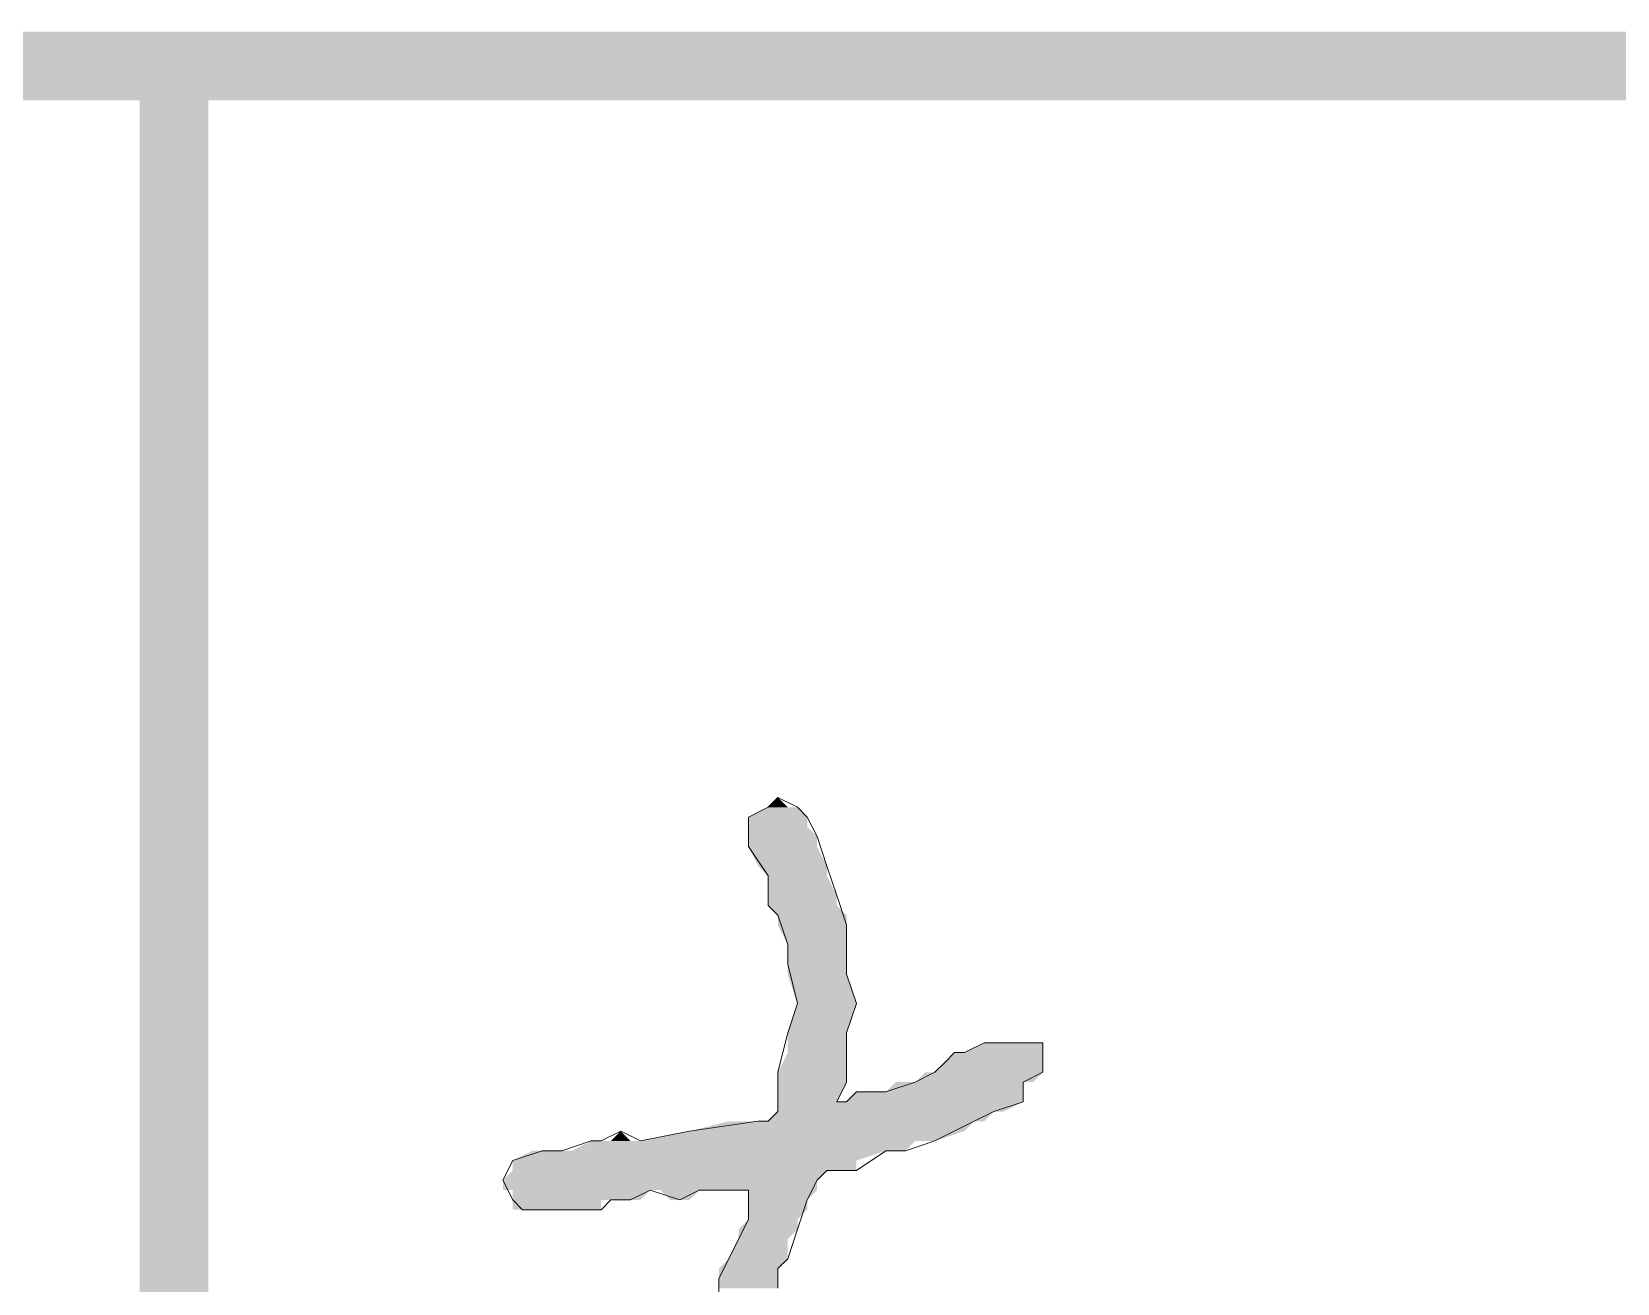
# Model space of a CAD drawing. Header units: millimetres. Extents: x 24 to 410, y 10 to 282.
# Drawn here: x 300.99 to 307.83, y 16.7 to 22.1 of the extents above; entities that cross this region are included whole.
import ezdxf

# ---------------------------------------------------------------- set-up
doc = ezdxf.new("R2010")
doc.units = ezdxf.units.MM
doc.layers.add('Watermark', color=7, linetype='Continuous')

msp = doc.modelspace()

# ---------------------------------------------------------------- hatches: boundary and pattern name
h = msp.add_hatch(color=256)
h.dxf.hatch_style = 2
h.paths.add_polyline_path([(30.098965, 22.098), (30.098965, 21.801667), (410.082965, 22.098)])
h = msp.add_hatch(color=256)
h.dxf.hatch_style = 2
h.paths.add_polyline_path([(30.098965, 21.801667), (410.082965, 22.098), (410.082965, 21.801667)])
h = msp.add_hatch(color=256)
h.dxf.hatch_style = 2
h.paths.add_polyline_path([(301.752, 21.971), (301.455667, 21.971), (301.752, 9.948333)])
h = msp.add_hatch(color=256)
h.dxf.hatch_style = 2
h.paths.add_polyline_path([(301.455667, 21.971), (301.752, 9.948333), (301.455667, 9.948333)])
at = {"layer": 'Watermark'}
h = msp.add_hatch(color=256, dxfattribs=at)
h.dxf.hatch_style = 2
h.paths.add_polyline_path([(304.165, 18.753667), (304.080333, 18.711333), (304.334333, 18.711333)])
h = msp.add_hatch(color=256, dxfattribs=at)
h.dxf.hatch_style = 2
h.paths.add_polyline_path([(304.207333, 18.796), (304.165, 18.753667), (304.249667, 18.753667)])
h = msp.add_hatch(color=256, dxfattribs=at)
h.dxf.hatch_style = 2
h.paths.add_polyline_path([(304.165, 18.753667), (304.292, 18.753667)])
h = msp.add_hatch(color=256, dxfattribs=at)
h.dxf.hatch_style = 2
h.paths.add_polyline_path([(304.165, 18.753667), (304.292, 18.753667)])
h = msp.add_hatch(color=256, dxfattribs=at)
h.dxf.hatch_style = 2
h.paths.add_polyline_path([(304.165, 18.753667), (304.292, 18.753667), (304.334333, 18.711333)])
h = msp.add_hatch(color=256, dxfattribs=at)
h.dxf.hatch_style = 2
h.paths.add_polyline_path([(304.080333, 18.711333), (304.334333, 18.711333)])
h = msp.add_hatch(color=256, dxfattribs=at)
h.dxf.hatch_style = 2
h.paths.add_polyline_path([(304.080333, 18.711333), (304.334333, 18.711333)])
h = msp.add_hatch(color=256, dxfattribs=at)
h.dxf.hatch_style = 2
h.paths.add_polyline_path([(304.080333, 18.711333), (304.080333, 18.669), (304.334333, 18.669)])
h = msp.add_hatch(color=256, dxfattribs=at)
h.dxf.hatch_style = 2
h.paths.add_polyline_path([(304.080333, 18.711333), (304.334333, 18.711333), (304.334333, 18.669)])
h = msp.add_hatch(color=256, dxfattribs=at)
h.dxf.hatch_style = 2
h.paths.add_polyline_path([(304.080333, 18.669), (304.080333, 18.626667), (304.376667, 18.626667)])
h = msp.add_hatch(color=256, dxfattribs=at)
h.dxf.hatch_style = 2
h.paths.add_polyline_path([(304.080333, 18.669), (304.334333, 18.669), (304.376667, 18.626667)])
h = msp.add_hatch(color=256, dxfattribs=at)
h.dxf.hatch_style = 2
h.paths.add_polyline_path([(304.080333, 18.626667), (304.080333, 18.584333), (304.376667, 18.584333)])
h = msp.add_hatch(color=256, dxfattribs=at)
h.dxf.hatch_style = 2
h.paths.add_polyline_path([(304.080333, 18.626667), (304.376667, 18.626667), (304.376667, 18.584333)])
h = msp.add_hatch(color=256, dxfattribs=at)
h.dxf.hatch_style = 2
h.paths.add_polyline_path([(304.080333, 18.584333), (304.122667, 18.499667), (304.419, 18.499667)])
h = msp.add_hatch(color=256, dxfattribs=at)
h.dxf.hatch_style = 2
h.paths.add_polyline_path([(304.080333, 18.584333), (304.376667, 18.584333), (304.419, 18.499667)])
h = msp.add_hatch(color=256, dxfattribs=at)
h.dxf.hatch_style = 2
h.paths.add_polyline_path([(304.122667, 18.499667), (304.165, 18.457333), (304.419, 18.457333)])
h = msp.add_hatch(color=256, dxfattribs=at)
h.dxf.hatch_style = 2
h.paths.add_polyline_path([(304.122667, 18.499667), (304.419, 18.499667), (304.419, 18.457333)])
h = msp.add_hatch(color=256, dxfattribs=at)
h.dxf.hatch_style = 2
h.paths.add_polyline_path([(304.165, 18.457333), (304.165, 18.372667), (304.461333, 18.372667)])
h = msp.add_hatch(color=256, dxfattribs=at)
h.dxf.hatch_style = 2
h.paths.add_polyline_path([(304.165, 18.457333), (304.419, 18.457333), (304.461333, 18.372667)])
h = msp.add_hatch(color=256, dxfattribs=at)
h.dxf.hatch_style = 2
h.paths.add_polyline_path([(304.165, 18.372667), (304.165, 18.330333), (304.461333, 18.330333)])
h = msp.add_hatch(color=256, dxfattribs=at)
h.dxf.hatch_style = 2
h.paths.add_polyline_path([(304.165, 18.372667), (304.461333, 18.372667), (304.461333, 18.330333)])
h = msp.add_hatch(color=256, dxfattribs=at)
h.dxf.hatch_style = 2
h.paths.add_polyline_path([(304.165, 18.330333), (304.207333, 18.288), (304.503667, 18.288)])
h = msp.add_hatch(color=256, dxfattribs=at)
h.dxf.hatch_style = 2
h.paths.add_polyline_path([(304.165, 18.330333), (304.461333, 18.330333), (304.503667, 18.288)])
h = msp.add_hatch(color=256, dxfattribs=at)
h.dxf.hatch_style = 2
h.paths.add_polyline_path([(304.207333, 18.288), (304.207333, 18.245667), (304.503667, 18.245667)])
h = msp.add_hatch(color=256, dxfattribs=at)
h.dxf.hatch_style = 2
h.paths.add_polyline_path([(304.207333, 18.288), (304.503667, 18.288), (304.503667, 18.245667)])
h = msp.add_hatch(color=256, dxfattribs=at)
h.dxf.hatch_style = 2
h.paths.add_polyline_path([(304.207333, 18.245667), (304.249667, 18.161), (304.503667, 18.161)])
h = msp.add_hatch(color=256, dxfattribs=at)
h.dxf.hatch_style = 2
h.paths.add_polyline_path([(304.207333, 18.245667), (304.503667, 18.245667), (304.503667, 18.161)])
h = msp.add_hatch(color=256, dxfattribs=at)
h.dxf.hatch_style = 2
h.paths.add_polyline_path([(304.249667, 18.161), (304.503667, 18.161)])
h = msp.add_hatch(color=256, dxfattribs=at)
h.dxf.hatch_style = 2
h.paths.add_polyline_path([(304.249667, 18.161), (304.503667, 18.161)])
h = msp.add_hatch(color=256, dxfattribs=at)
h.dxf.hatch_style = 2
h.paths.add_polyline_path([(304.249667, 18.161), (304.249667, 18.076333), (304.503667, 18.076333)])
h = msp.add_hatch(color=256, dxfattribs=at)
h.dxf.hatch_style = 2
h.paths.add_polyline_path([(304.249667, 18.161), (304.503667, 18.161), (304.503667, 18.076333)])
h = msp.add_hatch(color=256, dxfattribs=at)
h.dxf.hatch_style = 2
h.paths.add_polyline_path([(304.249667, 18.076333), (304.249667, 18.034), (304.503667, 18.034)])
h = msp.add_hatch(color=256, dxfattribs=at)
h.dxf.hatch_style = 2
h.paths.add_polyline_path([(304.249667, 18.076333), (304.503667, 18.076333), (304.503667, 18.034)])
h = msp.add_hatch(color=256, dxfattribs=at)
h.dxf.hatch_style = 2
h.paths.add_polyline_path([(304.249667, 18.034), (304.292, 17.907), (304.546, 17.907)])
h = msp.add_hatch(color=256, dxfattribs=at)
h.dxf.hatch_style = 2
h.paths.add_polyline_path([(304.249667, 18.034), (304.503667, 18.034), (304.546, 17.907)])
h = msp.add_hatch(color=256, dxfattribs=at)
h.dxf.hatch_style = 2
h.paths.add_polyline_path([(304.292, 17.907), (304.249667, 17.78), (304.503667, 17.78)])
h = msp.add_hatch(color=256, dxfattribs=at)
h.dxf.hatch_style = 2
h.paths.add_polyline_path([(304.292, 17.907), (304.546, 17.907)])
h = msp.add_hatch(color=256, dxfattribs=at)
h.dxf.hatch_style = 2
h.paths.add_polyline_path([(304.292, 17.907), (304.546, 17.907)])
h = msp.add_hatch(color=256, dxfattribs=at)
h.dxf.hatch_style = 2
h.paths.add_polyline_path([(304.292, 17.907), (304.546, 17.907), (304.503667, 17.78)])
h = msp.add_hatch(color=256, dxfattribs=at)
h.dxf.hatch_style = 2
h.paths.add_polyline_path([(304.249667, 17.78), (304.503667, 17.78)])
h = msp.add_hatch(color=256, dxfattribs=at)
h.dxf.hatch_style = 2
h.paths.add_polyline_path([(304.249667, 17.78), (304.503667, 17.78)])
h = msp.add_hatch(color=256, dxfattribs=at)
h.dxf.hatch_style = 2
h.paths.add_polyline_path([(304.249667, 17.78), (304.249667, 17.695333), (304.503667, 17.695333)])
h = msp.add_hatch(color=256, dxfattribs=at)
h.dxf.hatch_style = 2
h.paths.add_polyline_path([(304.249667, 17.78), (304.503667, 17.78), (304.503667, 17.695333)])
h = msp.add_hatch(color=256, dxfattribs=at)
h.dxf.hatch_style = 2
h.paths.add_polyline_path([(305.096333, 17.737667), (305.011667, 17.695333), (305.350333, 17.695333)])
h = msp.add_hatch(color=256, dxfattribs=at)
h.dxf.hatch_style = 2
h.paths.add_polyline_path([(305.181, 17.737667), (305.096333, 17.737667)])
h = msp.add_hatch(color=256, dxfattribs=at)
h.dxf.hatch_style = 2
h.paths.add_polyline_path([(305.096333, 17.737667), (305.223333, 17.737667)])
h = msp.add_hatch(color=256, dxfattribs=at)
h.dxf.hatch_style = 2
h.paths.add_polyline_path([(305.096333, 17.737667), (305.223333, 17.737667)])
h = msp.add_hatch(color=256, dxfattribs=at)
h.dxf.hatch_style = 2
h.paths.add_polyline_path([(305.096333, 17.737667), (305.350333, 17.737667), (305.350333, 17.695333)])
h = msp.add_hatch(color=256, dxfattribs=at)
h.dxf.hatch_style = 2
h.paths.add_polyline_path([(305.265667, 17.737667), (305.223333, 17.737667), (305.308, 17.737667)])
h = msp.add_hatch(color=256, dxfattribs=at)
h.dxf.hatch_style = 2
h.paths.add_polyline_path([(305.223333, 17.737667), (305.350333, 17.737667)])
h = msp.add_hatch(color=256, dxfattribs=at)
h.dxf.hatch_style = 2
h.paths.add_polyline_path([(305.223333, 17.737667), (305.350333, 17.737667)])
h = msp.add_hatch(color=256, dxfattribs=at)
h.dxf.hatch_style = 2
h.paths.add_polyline_path([(305.308, 17.737667), (305.265667, 17.737667)])
h = msp.add_hatch(color=256, dxfattribs=at)
h.dxf.hatch_style = 2
h.paths.add_polyline_path([(305.265667, 17.737667), (305.308, 17.737667)])
h = msp.add_hatch(color=256, dxfattribs=at)
h.dxf.hatch_style = 2
h.paths.add_polyline_path([(305.350333, 17.737667), (305.308, 17.737667)])
h = msp.add_hatch(color=256, dxfattribs=at)
h.dxf.hatch_style = 2
h.paths.add_polyline_path([(304.249667, 17.695333), (304.207333, 17.610667), (304.503667, 17.610667)])
h = msp.add_hatch(color=256, dxfattribs=at)
h.dxf.hatch_style = 2
h.paths.add_polyline_path([(304.249667, 17.695333), (304.503667, 17.695333), (304.503667, 17.610667)])
h = msp.add_hatch(color=256, dxfattribs=at)
h.dxf.hatch_style = 2
h.paths.add_polyline_path([(304.927, 17.653), (304.884667, 17.610667), (305.350333, 17.610667)])
h = msp.add_hatch(color=256, dxfattribs=at)
h.dxf.hatch_style = 2
h.paths.add_polyline_path([(304.969333, 17.695333), (304.927, 17.653), (305.350333, 17.653)])
h = msp.add_hatch(color=256, dxfattribs=at)
h.dxf.hatch_style = 2
h.paths.add_polyline_path([(304.927, 17.653), (305.350333, 17.653)])
h = msp.add_hatch(color=256, dxfattribs=at)
h.dxf.hatch_style = 2
h.paths.add_polyline_path([(304.927, 17.653), (305.350333, 17.653)])
h = msp.add_hatch(color=256, dxfattribs=at)
h.dxf.hatch_style = 2
h.paths.add_polyline_path([(304.927, 17.653), (305.350333, 17.653), (305.350333, 17.610667)])
h = msp.add_hatch(color=256, dxfattribs=at)
h.dxf.hatch_style = 2
h.paths.add_polyline_path([(305.011667, 17.695333), (304.969333, 17.695333), (305.350333, 17.695333)])
h = msp.add_hatch(color=256, dxfattribs=at)
h.dxf.hatch_style = 2
h.paths.add_polyline_path([(304.969333, 17.695333), (305.350333, 17.695333)])
h = msp.add_hatch(color=256, dxfattribs=at)
h.dxf.hatch_style = 2
h.paths.add_polyline_path([(304.969333, 17.695333), (305.350333, 17.695333)])
h = msp.add_hatch(color=256, dxfattribs=at)
h.dxf.hatch_style = 2
h.paths.add_polyline_path([(304.969333, 17.695333), (305.350333, 17.695333), (305.350333, 17.653)])
h = msp.add_hatch(color=256, dxfattribs=at)
h.dxf.hatch_style = 2
h.paths.add_polyline_path([(305.011667, 17.695333), (305.350333, 17.695333)])
h = msp.add_hatch(color=256, dxfattribs=at)
h.dxf.hatch_style = 2
h.paths.add_polyline_path([(304.207333, 17.610667), (304.207333, 17.568333), (304.503667, 17.568333)])
h = msp.add_hatch(color=256, dxfattribs=at)
h.dxf.hatch_style = 2
h.paths.add_polyline_path([(304.207333, 17.610667), (304.503667, 17.610667), (304.503667, 17.568333)])
h = msp.add_hatch(color=256, dxfattribs=at)
h.dxf.hatch_style = 2
h.paths.add_polyline_path([(304.842333, 17.610667), (304.8, 17.568333), (305.308, 17.568333)])
h = msp.add_hatch(color=256, dxfattribs=at)
h.dxf.hatch_style = 2
h.paths.add_polyline_path([(304.884667, 17.610667), (304.842333, 17.610667), (305.350333, 17.610667)])
h = msp.add_hatch(color=256, dxfattribs=at)
h.dxf.hatch_style = 2
h.paths.add_polyline_path([(304.842333, 17.610667), (305.350333, 17.610667), (305.308, 17.568333)])
h = msp.add_hatch(color=256, dxfattribs=at)
h.dxf.hatch_style = 2
h.paths.add_polyline_path([(304.884667, 17.610667), (305.350333, 17.610667)])
h = msp.add_hatch(color=256, dxfattribs=at)
h.dxf.hatch_style = 2
h.paths.add_polyline_path([(304.207333, 17.568333), (304.207333, 17.483667), (304.461333, 17.483667)])
h = msp.add_hatch(color=256, dxfattribs=at)
h.dxf.hatch_style = 2
h.paths.add_polyline_path([(304.207333, 17.568333), (304.503667, 17.568333), (304.461333, 17.483667)])
h = msp.add_hatch(color=256, dxfattribs=at)
h.dxf.hatch_style = 2
h.paths.add_polyline_path([(304.546, 17.526), (304.503667, 17.483667), (305.265667, 17.483667)])
h = msp.add_hatch(color=256, dxfattribs=at)
h.dxf.hatch_style = 2
h.paths.add_polyline_path([(304.673, 17.526), (304.546, 17.526), (305.265667, 17.526)])
h = msp.add_hatch(color=256, dxfattribs=at)
h.dxf.hatch_style = 2
h.paths.add_polyline_path([(304.546, 17.526), (305.265667, 17.526), (305.265667, 17.483667)])
h = msp.add_hatch(color=256, dxfattribs=at)
h.dxf.hatch_style = 2
h.paths.add_polyline_path([(304.715333, 17.568333), (304.673, 17.526), (305.265667, 17.526)])
h = msp.add_hatch(color=256, dxfattribs=at)
h.dxf.hatch_style = 2
h.paths.add_polyline_path([(304.673, 17.526), (305.265667, 17.526)])
h = msp.add_hatch(color=256, dxfattribs=at)
h.dxf.hatch_style = 2
h.paths.add_polyline_path([(304.8, 17.568333), (304.715333, 17.568333), (305.265667, 17.568333)])
h = msp.add_hatch(color=256, dxfattribs=at)
h.dxf.hatch_style = 2
h.paths.add_polyline_path([(304.715333, 17.568333), (305.265667, 17.568333), (305.265667, 17.526)])
h = msp.add_hatch(color=256, dxfattribs=at)
h.dxf.hatch_style = 2
h.paths.add_polyline_path([(304.8, 17.568333), (305.308, 17.568333), (305.265667, 17.568333)])
h = msp.add_hatch(color=256, dxfattribs=at)
h.dxf.hatch_style = 2
h.paths.add_polyline_path([(304.207333, 17.441333), (304.165, 17.399), (305.096333, 17.399)])
h = msp.add_hatch(color=256, dxfattribs=at)
h.dxf.hatch_style = 2
h.paths.add_polyline_path([(304.207333, 17.483667), (304.503667, 17.483667)])
h = msp.add_hatch(color=256, dxfattribs=at)
h.dxf.hatch_style = 2
h.paths.add_polyline_path([(304.207333, 17.483667), (304.503667, 17.483667)])
h = msp.add_hatch(color=256, dxfattribs=at)
h.dxf.hatch_style = 2
h.paths.add_polyline_path([(304.207333, 17.483667), (304.207333, 17.441333), (305.181, 17.441333)])
h = msp.add_hatch(color=256, dxfattribs=at)
h.dxf.hatch_style = 2
h.paths.add_polyline_path([(304.207333, 17.483667), (305.265667, 17.483667), (305.181, 17.441333)])
h = msp.add_hatch(color=256, dxfattribs=at)
h.dxf.hatch_style = 2
h.paths.add_polyline_path([(304.207333, 17.441333), (305.138667, 17.441333)])
h = msp.add_hatch(color=256, dxfattribs=at)
h.dxf.hatch_style = 2
h.paths.add_polyline_path([(304.207333, 17.441333), (305.181, 17.441333), (305.138667, 17.441333)])
h = msp.add_hatch(color=256, dxfattribs=at)
h.dxf.hatch_style = 2
h.paths.add_polyline_path([(304.207333, 17.441333), (305.138667, 17.441333), (305.096333, 17.399)])
h = msp.add_hatch(color=256, dxfattribs=at)
h.dxf.hatch_style = 2
h.paths.add_polyline_path([(304.503667, 17.483667), (305.265667, 17.483667)])
h = msp.add_hatch(color=256, dxfattribs=at)
h.dxf.hatch_style = 2
h.paths.add_polyline_path([(304.503667, 17.483667), (305.265667, 17.483667)])
h = msp.add_hatch(color=256, dxfattribs=at)
h.dxf.hatch_style = 2
h.paths.add_polyline_path([(303.995667, 17.399), (303.826333, 17.356667), (305.011667, 17.356667)])
h = msp.add_hatch(color=256, dxfattribs=at)
h.dxf.hatch_style = 2
h.paths.add_polyline_path([(304.122667, 17.399), (303.995667, 17.399), (305.054, 17.399)])
h = msp.add_hatch(color=256, dxfattribs=at)
h.dxf.hatch_style = 2
h.paths.add_polyline_path([(303.995667, 17.399), (305.054, 17.399), (305.011667, 17.356667)])
h = msp.add_hatch(color=256, dxfattribs=at)
h.dxf.hatch_style = 2
h.paths.add_polyline_path([(304.165, 17.399), (304.122667, 17.399), (305.096333, 17.399)])
h = msp.add_hatch(color=256, dxfattribs=at)
h.dxf.hatch_style = 2
h.paths.add_polyline_path([(304.122667, 17.399), (305.096333, 17.399), (305.054, 17.399)])
h = msp.add_hatch(color=256, dxfattribs=at)
h.dxf.hatch_style = 2
h.paths.add_polyline_path([(304.165, 17.399), (305.096333, 17.399)])
h = msp.add_hatch(color=256, dxfattribs=at)
h.dxf.hatch_style = 2
h.paths.add_polyline_path([(303.403, 17.314333), (303.318333, 17.272), (304.757667, 17.272)])
h = msp.add_hatch(color=256, dxfattribs=at)
h.dxf.hatch_style = 2
h.paths.add_polyline_path([(303.445333, 17.314333), (303.403, 17.314333), (304.8, 17.314333)])
h = msp.add_hatch(color=256, dxfattribs=at)
h.dxf.hatch_style = 2
h.paths.add_polyline_path([(303.403, 17.314333), (304.8, 17.314333), (304.757667, 17.272)])
h = msp.add_hatch(color=256, dxfattribs=at)
h.dxf.hatch_style = 2
h.paths.add_polyline_path([(303.487667, 17.314333), (303.445333, 17.314333), (304.842333, 17.314333)])
h = msp.add_hatch(color=256, dxfattribs=at)
h.dxf.hatch_style = 2
h.paths.add_polyline_path([(303.445333, 17.314333), (304.842333, 17.314333), (304.8, 17.314333)])
h = msp.add_hatch(color=256, dxfattribs=at)
h.dxf.hatch_style = 2
h.paths.add_polyline_path([(303.53, 17.356667), (303.487667, 17.314333), (303.572333, 17.314333)])
h = msp.add_hatch(color=256, dxfattribs=at)
h.dxf.hatch_style = 2
h.paths.add_polyline_path([(303.487667, 17.314333), (303.614667, 17.314333)])
h = msp.add_hatch(color=256, dxfattribs=at)
h.dxf.hatch_style = 2
h.paths.add_polyline_path([(303.487667, 17.314333), (303.614667, 17.314333)])
h = msp.add_hatch(color=256, dxfattribs=at)
h.dxf.hatch_style = 2
h.paths.add_polyline_path([(303.487667, 17.314333), (304.884667, 17.314333), (304.842333, 17.314333)])
h = msp.add_hatch(color=256, dxfattribs=at)
h.dxf.hatch_style = 2
h.paths.add_polyline_path([(303.826333, 17.356667), (303.614667, 17.314333), (304.884667, 17.314333)])
h = msp.add_hatch(color=256, dxfattribs=at)
h.dxf.hatch_style = 2
h.paths.add_polyline_path([(303.614667, 17.314333), (304.884667, 17.314333)])
h = msp.add_hatch(color=256, dxfattribs=at)
h.dxf.hatch_style = 2
h.paths.add_polyline_path([(303.614667, 17.314333), (304.884667, 17.314333)])
h = msp.add_hatch(color=256, dxfattribs=at)
h.dxf.hatch_style = 2
h.paths.add_polyline_path([(303.826333, 17.356667), (305.011667, 17.356667), (304.884667, 17.314333)])
h = msp.add_hatch(color=256, dxfattribs=at)
h.dxf.hatch_style = 2
h.paths.add_polyline_path([(303.149, 17.272), (303.064333, 17.229667), (304.546, 17.229667)])
h = msp.add_hatch(color=256, dxfattribs=at)
h.dxf.hatch_style = 2
h.paths.add_polyline_path([(303.064333, 17.229667), (303.064333, 17.187333), (304.546, 17.187333)])
h = msp.add_hatch(color=256, dxfattribs=at)
h.dxf.hatch_style = 2
h.paths.add_polyline_path([(303.064333, 17.229667), (304.546, 17.229667), (304.546, 17.187333)])
h = msp.add_hatch(color=256, dxfattribs=at)
h.dxf.hatch_style = 2
h.paths.add_polyline_path([(303.191333, 17.272), (303.149, 17.272), (304.673, 17.272)])
h = msp.add_hatch(color=256, dxfattribs=at)
h.dxf.hatch_style = 2
h.paths.add_polyline_path([(303.149, 17.272), (304.673, 17.272), (304.546, 17.229667)])
h = msp.add_hatch(color=256, dxfattribs=at)
h.dxf.hatch_style = 2
h.paths.add_polyline_path([(303.276, 17.272), (303.191333, 17.272), (304.715333, 17.272)])
h = msp.add_hatch(color=256, dxfattribs=at)
h.dxf.hatch_style = 2
h.paths.add_polyline_path([(303.191333, 17.272), (304.715333, 17.272), (304.673, 17.272)])
h = msp.add_hatch(color=256, dxfattribs=at)
h.dxf.hatch_style = 2
h.paths.add_polyline_path([(303.318333, 17.272), (303.276, 17.272), (304.757667, 17.272)])
h = msp.add_hatch(color=256, dxfattribs=at)
h.dxf.hatch_style = 2
h.paths.add_polyline_path([(303.276, 17.272), (304.757667, 17.272), (304.715333, 17.272)])
h = msp.add_hatch(color=256, dxfattribs=at)
h.dxf.hatch_style = 2
h.paths.add_polyline_path([(303.318333, 17.272), (304.757667, 17.272)])
h = msp.add_hatch(color=256, dxfattribs=at)
h.dxf.hatch_style = 2
h.paths.add_polyline_path([(303.064333, 17.187333), (303.022, 17.145), (304.376667, 17.145)])
h = msp.add_hatch(color=256, dxfattribs=at)
h.dxf.hatch_style = 2
h.paths.add_polyline_path([(303.064333, 17.187333), (304.503667, 17.187333)])
h = msp.add_hatch(color=256, dxfattribs=at)
h.dxf.hatch_style = 2
h.paths.add_polyline_path([(303.064333, 17.187333), (304.546, 17.187333), (304.503667, 17.187333)])
h = msp.add_hatch(color=256, dxfattribs=at)
h.dxf.hatch_style = 2
h.paths.add_polyline_path([(303.064333, 17.187333), (304.419, 17.187333)])
h = msp.add_hatch(color=256, dxfattribs=at)
h.dxf.hatch_style = 2
h.paths.add_polyline_path([(303.064333, 17.187333), (304.419, 17.187333)])
h = msp.add_hatch(color=256, dxfattribs=at)
h.dxf.hatch_style = 2
h.paths.add_polyline_path([(303.064333, 17.187333), (304.419, 17.187333)])
h = msp.add_hatch(color=256, dxfattribs=at)
h.dxf.hatch_style = 2
h.paths.add_polyline_path([(303.064333, 17.187333), (304.419, 17.187333)])
h = msp.add_hatch(color=256, dxfattribs=at)
h.dxf.hatch_style = 2
h.paths.add_polyline_path([(303.064333, 17.187333), (304.419, 17.187333), (304.376667, 17.145)])
h = msp.add_hatch(color=256, dxfattribs=at)
h.dxf.hatch_style = 2
h.paths.add_polyline_path([(304.419, 17.187333), (304.503667, 17.187333)])
h = msp.add_hatch(color=256, dxfattribs=at)
h.dxf.hatch_style = 2
h.paths.add_polyline_path([(303.022, 17.145), (304.376667, 17.145)])
h = msp.add_hatch(color=256, dxfattribs=at)
h.dxf.hatch_style = 2
h.paths.add_polyline_path([(303.022, 17.145), (304.376667, 17.145)])
h = msp.add_hatch(color=256, dxfattribs=at)
h.dxf.hatch_style = 2
h.paths.add_polyline_path([(303.022, 17.145), (303.022, 17.102667), (304.376667, 17.102667)])
h = msp.add_hatch(color=256, dxfattribs=at)
h.dxf.hatch_style = 2
h.paths.add_polyline_path([(303.022, 17.145), (304.376667, 17.145), (304.376667, 17.102667)])
h = msp.add_hatch(color=256, dxfattribs=at)
h.dxf.hatch_style = 2
h.paths.add_polyline_path([(303.022, 17.102667), (304.038, 17.102667)])
h = msp.add_hatch(color=256, dxfattribs=at)
h.dxf.hatch_style = 2
h.paths.add_polyline_path([(303.022, 17.102667), (304.080333, 17.102667), (304.038, 17.102667)])
h = msp.add_hatch(color=256, dxfattribs=at)
h.dxf.hatch_style = 2
h.paths.add_polyline_path([(303.022, 17.102667), (304.038, 17.102667)])
h = msp.add_hatch(color=256, dxfattribs=at)
h.dxf.hatch_style = 2
h.paths.add_polyline_path([(303.022, 17.102667), (304.038, 17.102667)])
h = msp.add_hatch(color=256, dxfattribs=at)
h.dxf.hatch_style = 2
h.paths.add_polyline_path([(303.022, 17.102667), (303.953333, 17.102667)])
h = msp.add_hatch(color=256, dxfattribs=at)
h.dxf.hatch_style = 2
h.paths.add_polyline_path([(303.022, 17.102667), (304.038, 17.102667), (303.953333, 17.102667)])
h = msp.add_hatch(color=256, dxfattribs=at)
h.dxf.hatch_style = 2
h.paths.add_polyline_path([(303.022, 17.102667), (303.911, 17.102667)])
h = msp.add_hatch(color=256, dxfattribs=at)
h.dxf.hatch_style = 2
h.paths.add_polyline_path([(303.022, 17.102667), (303.953333, 17.102667), (303.911, 17.102667)])
h = msp.add_hatch(color=256, dxfattribs=at)
h.dxf.hatch_style = 2
h.paths.add_polyline_path([(303.022, 17.102667), (303.868667, 17.102667)])
h = msp.add_hatch(color=256, dxfattribs=at)
h.dxf.hatch_style = 2
h.paths.add_polyline_path([(303.022, 17.102667), (303.911, 17.102667), (303.868667, 17.102667)])
h = msp.add_hatch(color=256, dxfattribs=at)
h.dxf.hatch_style = 2
h.paths.add_polyline_path([(303.064333, 17.102667), (303.657, 17.102667)])
h = msp.add_hatch(color=256, dxfattribs=at)
h.dxf.hatch_style = 2
h.paths.add_polyline_path([(303.064333, 17.102667), (303.657, 17.102667)])
h = msp.add_hatch(color=256, dxfattribs=at)
h.dxf.hatch_style = 2
h.paths.add_polyline_path([(303.064333, 17.102667), (303.064333, 17.060333), (303.614667, 17.060333)])
h = msp.add_hatch(color=256, dxfattribs=at)
h.dxf.hatch_style = 2
h.paths.add_polyline_path([(303.064333, 17.102667), (303.657, 17.102667), (303.614667, 17.060333)])
h = msp.add_hatch(color=256, dxfattribs=at)
h.dxf.hatch_style = 2
h.paths.add_polyline_path([(303.657, 17.102667), (303.868667, 17.102667)])
h = msp.add_hatch(color=256, dxfattribs=at)
h.dxf.hatch_style = 2
h.paths.add_polyline_path([(303.657, 17.102667), (303.868667, 17.102667)])
h = msp.add_hatch(color=256, dxfattribs=at)
h.dxf.hatch_style = 2
h.paths.add_polyline_path([(303.699333, 17.102667), (303.741667, 17.060333), (303.826333, 17.060333)])
h = msp.add_hatch(color=256, dxfattribs=at)
h.dxf.hatch_style = 2
h.paths.add_polyline_path([(303.699333, 17.102667), (303.868667, 17.102667), (303.826333, 17.060333)])
h = msp.add_hatch(color=256, dxfattribs=at)
h.dxf.hatch_style = 2
h.paths.add_polyline_path([(304.080333, 17.102667), (304.376667, 17.102667)])
h = msp.add_hatch(color=256, dxfattribs=at)
h.dxf.hatch_style = 2
h.paths.add_polyline_path([(304.080333, 17.102667), (304.376667, 17.102667)])
h = msp.add_hatch(color=256, dxfattribs=at)
h.dxf.hatch_style = 2
h.paths.add_polyline_path([(304.080333, 17.102667), (304.376667, 17.102667)])
h = msp.add_hatch(color=256, dxfattribs=at)
h.dxf.hatch_style = 2
h.paths.add_polyline_path([(304.080333, 17.102667), (304.376667, 17.102667)])
h = msp.add_hatch(color=256, dxfattribs=at)
h.dxf.hatch_style = 2
h.paths.add_polyline_path([(304.080333, 17.102667), (304.080333, 17.060333), (304.334333, 17.060333)])
h = msp.add_hatch(color=256, dxfattribs=at)
h.dxf.hatch_style = 2
h.paths.add_polyline_path([(304.080333, 17.102667), (304.376667, 17.102667), (304.334333, 17.060333)])
h = msp.add_hatch(color=256, dxfattribs=at)
h.dxf.hatch_style = 2
h.paths.add_polyline_path([(303.064333, 17.060333), (303.487667, 17.060333)])
h = msp.add_hatch(color=256, dxfattribs=at)
h.dxf.hatch_style = 2
h.paths.add_polyline_path([(303.064333, 17.060333), (303.487667, 17.060333)])
h = msp.add_hatch(color=256, dxfattribs=at)
h.dxf.hatch_style = 2
h.paths.add_polyline_path([(303.064333, 17.060333), (303.445333, 17.060333)])
h = msp.add_hatch(color=256, dxfattribs=at)
h.dxf.hatch_style = 2
h.paths.add_polyline_path([(303.064333, 17.060333), (303.487667, 17.060333), (303.445333, 17.060333)])
h = msp.add_hatch(color=256, dxfattribs=at)
h.dxf.hatch_style = 2
h.paths.add_polyline_path([(303.064333, 17.060333), (303.064333, 17.018), (303.445333, 17.018)])
h = msp.add_hatch(color=256, dxfattribs=at)
h.dxf.hatch_style = 2
h.paths.add_polyline_path([(303.064333, 17.060333), (303.445333, 17.060333), (303.445333, 17.018)])
h = msp.add_hatch(color=256, dxfattribs=at)
h.dxf.hatch_style = 2
h.paths.add_polyline_path([(303.487667, 17.060333), (303.572333, 17.060333)])
h = msp.add_hatch(color=256, dxfattribs=at)
h.dxf.hatch_style = 2
h.paths.add_polyline_path([(303.487667, 17.060333), (303.614667, 17.060333), (303.572333, 17.060333)])
h = msp.add_hatch(color=256, dxfattribs=at)
h.dxf.hatch_style = 2
h.paths.add_polyline_path([(303.53, 17.060333), (303.572333, 17.060333)])
h = msp.add_hatch(color=256, dxfattribs=at)
h.dxf.hatch_style = 2
h.paths.add_polyline_path([(303.53, 17.060333), (303.572333, 17.060333)])
h = msp.add_hatch(color=256, dxfattribs=at)
h.dxf.hatch_style = 2
h.paths.add_polyline_path([(303.53, 17.060333), (303.572333, 17.060333)])
h = msp.add_hatch(color=256, dxfattribs=at)
h.dxf.hatch_style = 2
h.paths.add_polyline_path([(303.741667, 17.060333), (303.826333, 17.060333), (303.784, 17.060333)])
h = msp.add_hatch(color=256, dxfattribs=at)
h.dxf.hatch_style = 2
h.paths.add_polyline_path([(304.080333, 17.060333), (304.080333, 17.018), (304.334333, 17.018)])
h = msp.add_hatch(color=256, dxfattribs=at)
h.dxf.hatch_style = 2
h.paths.add_polyline_path([(304.080333, 17.060333), (304.334333, 17.060333), (304.334333, 17.018)])
h = msp.add_hatch(color=256, dxfattribs=at)
h.dxf.hatch_style = 2
h.paths.add_polyline_path([(303.064333, 17.018), (303.276, 17.018)])
h = msp.add_hatch(color=256, dxfattribs=at)
h.dxf.hatch_style = 2
h.paths.add_polyline_path([(303.064333, 17.018), (303.445333, 17.018), (303.276, 17.018)])
h = msp.add_hatch(color=256, dxfattribs=at)
h.dxf.hatch_style = 2
h.paths.add_polyline_path([(303.106667, 17.018), (303.149, 17.018)])
h = msp.add_hatch(color=256, dxfattribs=at)
h.dxf.hatch_style = 2
h.paths.add_polyline_path([(303.106667, 17.018), (303.149, 17.018)])
h = msp.add_hatch(color=256, dxfattribs=at)
h.dxf.hatch_style = 2
h.paths.add_polyline_path([(303.106667, 17.018), (303.191333, 17.018), (303.149, 17.018)])
h = msp.add_hatch(color=256, dxfattribs=at)
h.dxf.hatch_style = 2
h.paths.add_polyline_path([(304.080333, 16.975667), (304.038, 16.933333), (304.292, 16.933333)])
h = msp.add_hatch(color=256, dxfattribs=at)
h.dxf.hatch_style = 2
h.paths.add_polyline_path([(304.080333, 17.018), (304.080333, 16.975667), (304.292, 16.975667)])
h = msp.add_hatch(color=256, dxfattribs=at)
h.dxf.hatch_style = 2
h.paths.add_polyline_path([(304.080333, 17.018), (304.334333, 17.018), (304.292, 16.975667)])
h = msp.add_hatch(color=256, dxfattribs=at)
h.dxf.hatch_style = 2
h.paths.add_polyline_path([(304.080333, 16.975667), (304.292, 16.975667), (304.292, 16.933333)])
h = msp.add_hatch(color=256, dxfattribs=at)
h.dxf.hatch_style = 2
h.paths.add_polyline_path([(304.038, 16.891), (303.995667, 16.806333), (304.249667, 16.806333)])
h = msp.add_hatch(color=256, dxfattribs=at)
h.dxf.hatch_style = 2
h.paths.add_polyline_path([(304.038, 16.933333), (304.038, 16.891), (304.249667, 16.891)])
h = msp.add_hatch(color=256, dxfattribs=at)
h.dxf.hatch_style = 2
h.paths.add_polyline_path([(304.038, 16.933333), (304.292, 16.933333), (304.249667, 16.891)])
h = msp.add_hatch(color=256, dxfattribs=at)
h.dxf.hatch_style = 2
h.paths.add_polyline_path([(304.038, 16.891), (304.249667, 16.891), (304.249667, 16.806333)])
h = msp.add_hatch(color=256, dxfattribs=at)
h.dxf.hatch_style = 2
h.paths.add_polyline_path([(303.995667, 16.806333), (303.953333, 16.764), (304.207333, 16.764)])
h = msp.add_hatch(color=256, dxfattribs=at)
h.dxf.hatch_style = 2
h.paths.add_polyline_path([(303.953333, 16.764), (303.953333, 16.721667), (304.207333, 16.721667)])
h = msp.add_hatch(color=256, dxfattribs=at)
h.dxf.hatch_style = 2
h.paths.add_polyline_path([(303.953333, 16.764), (304.207333, 16.764), (304.207333, 16.721667)])
h = msp.add_hatch(color=256, dxfattribs=at)
h.dxf.hatch_style = 2
h.paths.add_polyline_path([(303.995667, 16.806333), (304.249667, 16.806333)])
h = msp.add_hatch(color=256, dxfattribs=at)
h.dxf.hatch_style = 2
h.paths.add_polyline_path([(303.995667, 16.806333), (304.249667, 16.806333)])
h = msp.add_hatch(color=256, dxfattribs=at)
h.dxf.hatch_style = 2
h.paths.add_polyline_path([(303.995667, 16.806333), (304.249667, 16.806333), (304.207333, 16.764)])
h = msp.add_hatch(color=256, dxfattribs=at)
h.dxf.hatch_style = 2
h.paths.add_polyline_path([(303.953333, 16.721667), (303.953333, 16.679333), (304.207333, 16.679333)])
h = msp.add_hatch(color=256, dxfattribs=at)
h.dxf.hatch_style = 2
h.paths.add_polyline_path([(303.953333, 16.721667), (304.207333, 16.721667), (304.207333, 16.679333)])

# ---------------------------------------------------------------- linework, layer by layer
at = {"layer": 'Watermark', "lineweight": 0}
msp.add_lwpolyline([(303.953333, 16.637), (303.953333, 16.721667), (303.995667, 16.806333), (304.038, 16.891), (304.080333, 16.975667), (304.080333, 17.102667), (304.038, 17.102667), (303.868667, 17.102667), (303.784, 17.060333), (303.657, 17.102667), (303.572333, 17.060333), (303.487667, 17.060333), (303.445333, 17.018), (303.106667, 17.018), (303.064333, 17.060333), (303.022, 17.145), (303.064333, 17.229667), (303.191333, 17.272), (303.276, 17.272), (303.403, 17.314333), (303.445333, 17.314333), (303.53, 17.356667), (303.614667, 17.314333), (303.826333, 17.356667), (304.122667, 17.399), (304.165, 17.399), (304.207333, 17.441333), (304.207333, 17.610667), (304.249667, 17.78), (304.292, 17.907), (304.249667, 18.076333), (304.249667, 18.161), (304.207333, 18.288), (304.165, 18.330333), (304.165, 18.457333), (304.080333, 18.584333), (304.080333, 18.711333), (304.165, 18.753667), (304.207333, 18.796), (304.292, 18.753667), (304.334333, 18.711333), (304.376667, 18.626667), (304.419, 18.499667), (304.461333, 18.372667), (304.503667, 18.245667), (304.503667, 18.034), (304.546, 17.907), (304.503667, 17.78), (304.503667, 17.568333), (304.461333, 17.483667), (304.503667, 17.483667), (304.546, 17.526), (304.673, 17.526), (304.8, 17.568333), (304.884667, 17.610667), (304.927, 17.653), (304.969333, 17.695333), (305.011667, 17.695333), (305.096333, 17.737667), (305.350333, 17.737667), (305.350333, 17.695333), (305.350333, 17.610667), (305.265667, 17.568333), (305.265667, 17.483667), (305.138667, 17.441333), (305.054, 17.399), (304.884667, 17.314333), (304.757667, 17.272), (304.673, 17.272), (304.546, 17.187333), (304.419, 17.187333), (304.376667, 17.145), (304.334333, 17.060333), (304.292, 16.933333), (304.249667, 16.806333), (304.207333, 16.764), (304.207333, 16.679333)], dxfattribs=at)

doc.saveas('drawing.dxf')
